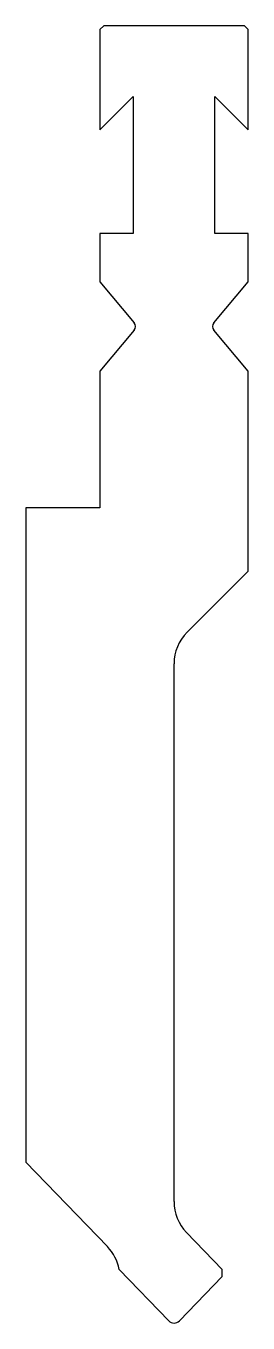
# Model space of a CAD drawing. Header units: metres. Extents: x -20 to 10, y -64 to 111.
import ezdxf

# ---------------------------------------------------------------- set-up
doc = ezdxf.new("R2010")
doc.units = ezdxf.units.M

msp = doc.modelspace()

# ---------------------------------------------------------------- linework, layer by layer
for p, q in [((-9.996445, 110.089218), (-9.496445, 110.589218)), ((9.503555, 110.589218), (-9.496445, 110.589218)), ((9.503555, 110.589218), (10.003555, 110.089218)), ((-9.996445, 110.089218), (-9.996445, 96.589218)), ((10.003555, 96.589218), (10.003555, 110.089218)), ((-9.996445, 96.589218), (-5.496445, 101.089218)), ((-5.496445, 101.089218), (-5.496445, 82.589218)), ((5.503555, 101.089218), (10.003555, 96.589218)), ((5.503555, 82.589218), (5.503555, 101.089218)), ((-5.496445, 82.589218), (-9.996445, 82.589218)), ((-9.996445, 82.589218), (-9.996445, 76.050811)), ((10.003555, 82.589218), (5.503555, 82.589218)), ((10.003555, 76.050811), (10.003555, 82.589218)), ((-9.996445, 76.050811), (-5.38361, 70.553448)), ((5.390719, 70.553448), (10.003555, 76.050811)), ((-5.38361, 69.524987), (-9.996445, 64.027624)), ((10.003555, 64.027624), (5.390719, 69.524987)), ((-9.996445, 64.027624), (-9.996445, 45.589218)), ((10.003555, 37.033499), (10.003555, 64.027624)), ((-19.996445, 45.589218), (-19.996445, -42.70071)), ((-9.996445, 45.589218), (-19.996445, 45.589218)), ((1.760914, 28.790858), (10.003555, 37.033499)), ((0.003555, -48.030782), (0.003555, 24.548218)), ((-19.996445, -42.70071), (-8.989406, -54.098832)), ((6.503555, -57.185887), (1.687516, -52.198733)), ((-7.405331, -57.176528), (-0.715785, -64.103756)), ((6.503555, -58.117707), (6.503555, -57.185887)), ((0.722895, -64.103756), (6.503555, -58.117707))]:
    msp.add_line(p, q)
for centre, radius, start, end in [((-5.996445, 70.039218), 0.8, 320, 40), ((6.003555, 70.039218), 0.8, 140, 220), ((6.003555, 24.548218), 6, 135, 180), ((6.003555, -48.030782), 6, 180, 224), ((-13.305445, -58.266782), 6, 10.469328, 44), ((0.003555, -63.409097), 1, 224, 316)]:
    msp.add_arc(centre, radius, start, end)

doc.saveas('drawing.dxf')
